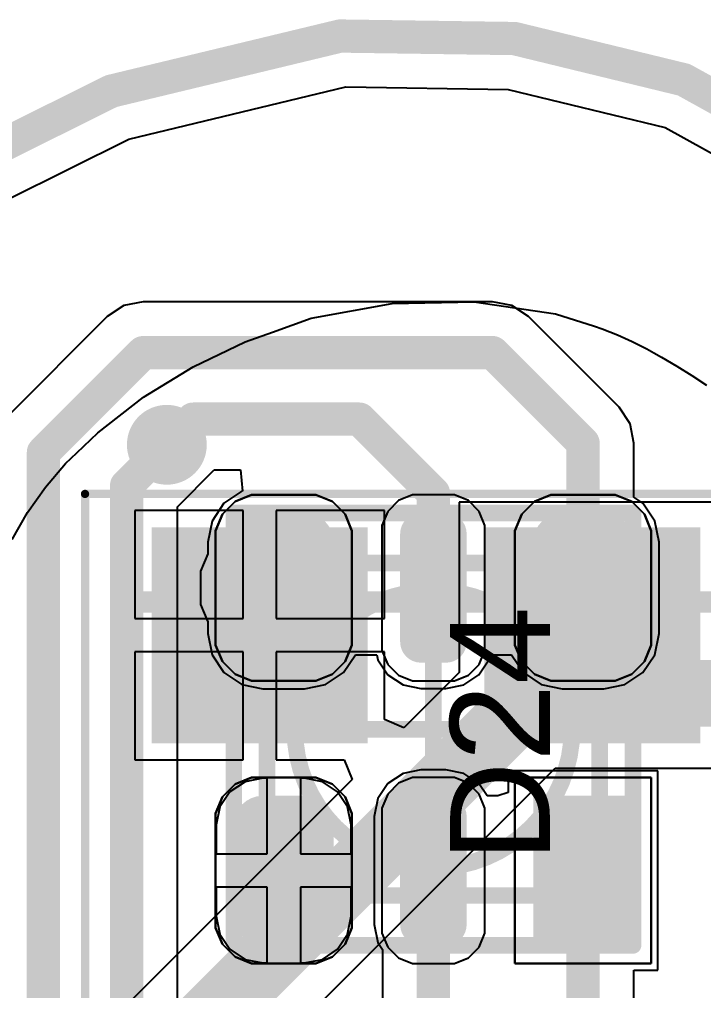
# Model space of a CAD drawing. Header units: inches. Extents: x -30 to 118, y 20 to 51.
# Drawn here: x 71.36 to 75.47, y 45.16 to 51 of the extents above; entities that cross this region are included whole.
import ezdxf

# ---------------------------------------------------------------- set-up
doc = ezdxf.new("R2010")
doc.units = ezdxf.units.IN
for name, color, linetype in [('Bottom 3D Body', 216, 'Continuous'), ('Bottom Courtyard', 56, 'Continuous'), ('Bottom Layer', 5, 'Continuous'), ('Bottom Overlay', 54, 'Continuous'), ('Bottom Paste', 16, 'Continuous'), ('Bottom Solder', 6, 'Continuous'), ('Keep-Out Layer', 6, 'Continuous'), ('Mechanical 1', 6, 'Continuous'), ('Top Component Outline', 56, 'Continuous'), ('Top Courtyard', 56, 'Continuous'), ('Top Layer', 1, 'Continuous'), ('Top Overlay', 2, 'Continuous'), ('Top Paste', 8, 'Continuous'), ('Top Solder', 216, 'Continuous'), ('Via Holes', 16, 'Continuous')]:
    doc.layers.add(name, color=color, linetype=linetype)
doc.styles.add('Arial', font='', dxfattribs={"height": 0.2})
doc.styles.get('Arial').set_extended_font_data('Arial')

# ---------------------------------------------------------------- blocks, each defined once
blk = doc.blocks.new('APA_RGB_LED_2020_548')
at = {"layer": 'Top Layer'}
h = blk.add_hatch(color=1, dxfattribs=at)
edge = h.paths.add_edge_path()
edge.add_arc((-1.125, 1.025), 0.125, 90, 180)
edge.add_line((-1.25, 1.025), (-1.25, 0.775))
edge.add_arc((-1.125, 0.775), 0.125, 180, 270)
edge.add_line((-1.125, 0.65), (-0.575, 0.65))
edge.add_arc((-0.575, 0.775), 0.125, 270, 360)
edge.add_line((-0.45, 0.775), (-0.45, 1.025))
edge.add_arc((-0.575, 1.025), 0.125, 0, 90)
edge.add_line((-0.575, 1.15), (-1.125, 1.15))
h = blk.add_hatch(color=1, dxfattribs=at)
edge = h.paths.add_edge_path()
edge.add_arc((0.575, 1.025), 0.125, 90, 180)
edge.add_line((0.45, 1.025), (0.45, 0.775))
edge.add_arc((0.575, 0.775), 0.125, 180, 270)
edge.add_line((0.575, 0.65), (1.125, 0.65))
edge.add_arc((1.125, 0.775), 0.125, 270, 360)
edge.add_line((1.25, 0.775), (1.25, 1.025))
edge.add_arc((1.125, 1.025), 0.125, 0, 90)
edge.add_line((1.125, 1.15), (0.575, 1.15))
h = blk.add_hatch(color=1, dxfattribs=at)
edge = h.paths.add_edge_path()
edge.add_arc((-1.175, 0.075), 0.075, 90, 180)
edge.add_line((-1.25, 0.075), (-1.25, -0.075))
edge.add_arc((-1.175, -0.075), 0.075, 180, 270)
edge.add_line((-1.175, -0.15), (-0.525, -0.15))
edge.add_arc((-0.525, -0.075), 0.075, 270, 360)
edge.add_line((-0.45, -0.075), (-0.45, 0.075))
edge.add_arc((-0.525, 0.075), 0.075, 0, 90)
edge.add_line((-0.525, 0.15), (-1.175, 0.15))
h = blk.add_hatch(color=1, dxfattribs=at)
edge = h.paths.add_edge_path()
edge.add_arc((0.525, 0.075), 0.075, 90, 180)
edge.add_line((0.45, 0.075), (0.45, -0.075))
edge.add_arc((0.525, -0.075), 0.075, 180, 270)
edge.add_line((0.525, -0.15), (1.175, -0.15))
edge.add_arc((1.175, -0.075), 0.075, 270, 360)
edge.add_line((1.25, -0.075), (1.25, 0.075))
edge.add_arc((1.175, 0.075), 0.075, 0, 90)
edge.add_line((1.175, 0.15), (0.525, 0.15))
blk.add_hatch(color=1, dxfattribs=at).paths.add_polyline_path([(-1.25, -0.65), (-0.45, -0.65), (-0.45, -1.15), (-1.25, -1.15)])
h = blk.add_hatch(color=1, dxfattribs=at)
edge = h.paths.add_edge_path()
edge.add_arc((0.575, -0.775), 0.125, 90, 180)
edge.add_line((0.45, -0.775), (0.45, -1.025))
edge.add_arc((0.575, -1.025), 0.125, 180, 270)
edge.add_line((0.575, -1.15), (1.125, -1.15))
edge.add_arc((1.125, -1.025), 0.125, 270, 360)
edge.add_line((1.25, -1.025), (1.25, -0.775))
edge.add_arc((1.125, -0.775), 0.125, 0, 90)
edge.add_line((1.125, -0.65), (0.575, -0.65))
at = {"layer": 'Top Paste'}
h = blk.add_hatch(color=8, dxfattribs=at)
edge = h.paths.add_edge_path()
edge.add_arc((-1.125, 1.025), 0.125, 90, 180)
edge.add_line((-1.25, 1.025), (-1.25, 0.775))
edge.add_arc((-1.125, 0.775), 0.125, 180, 270)
edge.add_line((-1.125, 0.65), (-0.575, 0.65))
edge.add_arc((-0.575, 0.775), 0.125, 270, 360)
edge.add_line((-0.45, 0.775), (-0.45, 1.025))
edge.add_arc((-0.575, 1.025), 0.125, 0, 90)
edge.add_line((-0.575, 1.15), (-1.125, 1.15))
h = blk.add_hatch(color=8, dxfattribs=at)
edge = h.paths.add_edge_path()
edge.add_arc((0.575, 1.025), 0.125, 90, 180)
edge.add_line((0.45, 1.025), (0.45, 0.775))
edge.add_arc((0.575, 0.775), 0.125, 180, 270)
edge.add_line((0.575, 0.65), (1.125, 0.65))
edge.add_arc((1.125, 0.775), 0.125, 270, 360)
edge.add_line((1.25, 0.775), (1.25, 1.025))
edge.add_arc((1.125, 1.025), 0.125, 0, 90)
edge.add_line((1.125, 1.15), (0.575, 1.15))
h = blk.add_hatch(color=8, dxfattribs=at)
edge = h.paths.add_edge_path()
edge.add_arc((-1.175, 0.075), 0.075, 90, 180)
edge.add_line((-1.25, 0.075), (-1.25, -0.075))
edge.add_arc((-1.175, -0.075), 0.075, 180, 270)
edge.add_line((-1.175, -0.15), (-0.525, -0.15))
edge.add_arc((-0.525, -0.075), 0.075, 270, 360)
edge.add_line((-0.45, -0.075), (-0.45, 0.075))
edge.add_arc((-0.525, 0.075), 0.075, 0, 90)
edge.add_line((-0.525, 0.15), (-1.175, 0.15))
h = blk.add_hatch(color=8, dxfattribs=at)
edge = h.paths.add_edge_path()
edge.add_arc((0.525, 0.075), 0.075, 90, 180)
edge.add_line((0.45, 0.075), (0.45, -0.075))
edge.add_arc((0.525, -0.075), 0.075, 180, 270)
edge.add_line((0.525, -0.15), (1.175, -0.15))
edge.add_arc((1.175, -0.075), 0.075, 270, 360)
edge.add_line((1.25, -0.075), (1.25, 0.075))
edge.add_arc((1.175, 0.075), 0.075, 0, 90)
edge.add_line((1.175, 0.15), (0.525, 0.15))
blk.add_hatch(color=8, dxfattribs=at).paths.add_polyline_path([(-1.25, -0.65), (-0.45, -0.65), (-0.45, -1.15), (-1.25, -1.15)])
h = blk.add_hatch(color=8, dxfattribs=at)
edge = h.paths.add_edge_path()
edge.add_arc((0.575, -0.775), 0.125, 90, 180)
edge.add_line((0.45, -0.775), (0.45, -1.025))
edge.add_arc((0.575, -1.025), 0.125, 180, 270)
edge.add_line((0.575, -1.15), (1.125, -1.15))
edge.add_arc((1.125, -1.025), 0.125, 270, 360)
edge.add_line((1.25, -1.025), (1.25, -0.775))
edge.add_arc((1.125, -0.775), 0.125, 0, 90)
edge.add_line((1.125, -0.65), (0.575, -0.65))
at = {"layer": 'Top Solder'}
h = blk.add_hatch(color=216, dxfattribs=at)
edge = h.paths.add_edge_path()
edge.add_arc((-1.125, 1.025), 0.175, 90, 180)
edge.add_line((-1.3, 1.025), (-1.3, 0.775))
edge.add_arc((-1.125, 0.775), 0.175, 180, 270)
edge.add_line((-1.125, 0.6), (-0.575, 0.6))
edge.add_arc((-0.575, 0.775), 0.175, 270, 360)
edge.add_line((-0.4, 0.775), (-0.4, 1.025))
edge.add_arc((-0.575, 1.025), 0.175, 0, 90)
edge.add_line((-0.575, 1.2), (-1.125, 1.2))
h = blk.add_hatch(color=216, dxfattribs=at)
edge = h.paths.add_edge_path()
edge.add_arc((0.575, 1.025), 0.175, 90, 180)
edge.add_line((0.4, 1.025), (0.4, 0.775))
edge.add_arc((0.575, 0.775), 0.175, 180, 270)
edge.add_line((0.575, 0.6), (1.125, 0.6))
edge.add_arc((1.125, 0.775), 0.175, 270, 360)
edge.add_line((1.3, 0.775), (1.3, 1.025))
edge.add_arc((1.125, 1.025), 0.175, 0, 90)
edge.add_line((1.125, 1.2), (0.575, 1.2))
h = blk.add_hatch(color=216, dxfattribs=at)
edge = h.paths.add_edge_path()
edge.add_arc((-1.175, 0.075), 0.125, 90, 180)
edge.add_line((-1.3, 0.075), (-1.3, -0.075))
edge.add_arc((-1.175, -0.075), 0.125, 180, 270)
edge.add_line((-1.175, -0.2), (-0.525, -0.2))
edge.add_arc((-0.525, -0.075), 0.125, 270, 360)
edge.add_line((-0.4, -0.075), (-0.4, 0.075))
edge.add_arc((-0.525, 0.075), 0.125, 0, 90)
edge.add_line((-0.525, 0.2), (-1.175, 0.2))
h = blk.add_hatch(color=216, dxfattribs=at)
edge = h.paths.add_edge_path()
edge.add_arc((0.525, 0.075), 0.125, 90, 180)
edge.add_line((0.4, 0.075), (0.4, -0.075))
edge.add_arc((0.525, -0.075), 0.125, 180, 270)
edge.add_line((0.525, -0.2), (1.175, -0.2))
edge.add_arc((1.175, -0.075), 0.125, 270, 360)
edge.add_line((1.3, -0.075), (1.3, 0.075))
edge.add_arc((1.175, 0.075), 0.125, 0, 90)
edge.add_line((1.175, 0.2), (0.525, 0.2))
blk.add_hatch(color=216, dxfattribs=at).paths.add_polyline_path([(-1.3, -0.6), (-0.4, -0.6), (-0.4, -1.2), (-1.3, -1.2)])
h = blk.add_hatch(color=216, dxfattribs=at)
edge = h.paths.add_edge_path()
edge.add_arc((0.575, -0.775), 0.175, 90, 180)
edge.add_line((0.4, -0.775), (0.4, -1.025))
edge.add_arc((0.575, -1.025), 0.175, 180, 270)
edge.add_line((0.575, -1.2), (1.125, -1.2))
edge.add_arc((1.125, -1.025), 0.175, 270, 360)
edge.add_line((1.3, -1.025), (1.3, -0.775))
edge.add_arc((1.125, -0.775), 0.175, 0, 90)
edge.add_line((1.125, -0.6), (0.575, -0.6))
at = {"layer": 'Top Component Outline'}
for points in [[(-1, 1, 0.1, 0.1, 0), (-1, -1, 0.1, 0.1, 0)], [(-1, 1, 0.1, 0.1, 0), (1, 1, 0.1, 0.1, 0)], [(1, 1, 0.1, 0.1, 0), (1, -1, 0.1, 0.1, 0)], [(-1, -1, 0.1, 0.1, 0), (1, -1, 0.1, 0.1, 0)]]:
    blk.add_lwpolyline(points, format="xyseb", dxfattribs=at)
for points in [[(-1.025, 1, 0.05, 0.05, 1), (-0.975, 1, 0.05, 0.05, 1)], [(-1.025, 1, 0.05, 0.05, 1), (-0.975, 1, 0.05, 0.05, 1)], [(0.975, 1, 0.05, 0.05, 1), (1.025, 1, 0.05, 0.05, 1)], [(0.975, 1, 0.05, 0.05, 1), (1.025, 1, 0.05, 0.05, 1)], [(-1.025, -1, 0.05, 0.05, 1), (-0.975, -1, 0.05, 0.05, 1)], [(-1.025, -1, 0.05, 0.05, 1), (-0.975, -1, 0.05, 0.05, 1)], [(0.975, -1, 0.05, 0.05, 1), (1.025, -1, 0.05, 0.05, 1)], [(0.975, -1, 0.05, 0.05, 1), (1.025, -1, 0.05, 0.05, 1)]]:
    blk.add_lwpolyline(points, format="xyseb", close=True, dxfattribs=at)
at = {"layer": 'Top Courtyard'}
for points in [[(-1.3, 1.2, 0.1, 0.1, 0), (1.3, 1.2, 0.1, 0.1, 0)], [(-1.3, 1.2, 0.1, 0.1, 0), (-1.3, -1.2, 0.1, 0.1, 0)], [(1.3, 1.2, 0.1, 0.1, 0), (1.3, -1.2, 0.1, 0.1, 0)], [(0, 0.5, 0.1, 0.1, 0), (0, -0.5, 0.1, 0.1, 0)], [(-0.5, 0, 0.1, 0.1, 0), (0.5, 0, 0.1, 0.1, 0)], [(-1.3, -1.2, 0.1, 0.1, 0), (1.3, -1.2, 0.1, 0.1, 0)]]:
    blk.add_lwpolyline(points, format="xyseb", dxfattribs=at)
for points in [[(-1.325, 1.2, 0.05, 0.05, 1), (-1.275, 1.2, 0.05, 0.05, 1)], [(-1.325, 1.2, 0.05, 0.05, 1), (-1.275, 1.2, 0.05, 0.05, 1)], [(1.275, 1.2, 0.05, 0.05, 1), (1.325, 1.2, 0.05, 0.05, 1)], [(1.275, 1.2, 0.05, 0.05, 1), (1.325, 1.2, 0.05, 0.05, 1)], [(-0.025, 0.5, 0.05, 0.05, 1), (0.025, 0.5, 0.05, 0.05, 1)], [(-0.525, 0, 0.05, 0.05, 1), (-0.475, 0, 0.05, 0.05, 1)], [(0.475, 0, 0.05, 0.05, 1), (0.525, 0, 0.05, 0.05, 1)], [(-0.025, -0.5, 0.05, 0.05, 1), (0.025, -0.5, 0.05, 0.05, 1)], [(-1.325, -1.2, 0.05, 0.05, 1), (-1.275, -1.2, 0.05, 0.05, 1)], [(-1.325, -1.2, 0.05, 0.05, 1), (-1.275, -1.2, 0.05, 0.05, 1)], [(1.275, -1.2, 0.05, 0.05, 1), (1.325, -1.2, 0.05, 0.05, 1)], [(1.275, -1.2, 0.05, 0.05, 1), (1.325, -1.2, 0.05, 0.05, 1)]]:
    blk.add_lwpolyline(points, format="xyseb", close=True, dxfattribs=at)
at = {"layer": 'Top Overlay'}
for p, q in [((-1.2929, 1.2689), (-1.1937, 1.31)), ((-1.1937, 1.31), (-1.14, 1.31)), ((-1.14, 1.31), (-1.14, 1.31)), ((-1.14, 1.31), (-0.56, 1.31)), ((-0.56, 1.31), (-0.5063, 1.31)), ((-0.5063, 1.31), (-0.4071, 1.2689)), ((0.4071, 1.2689), (0.5063, 1.31)), ((0.5063, 1.31), (0.56, 1.31)), ((0.56, 1.31), (0.56, 1.31)), ((0.56, 1.31), (1.14, 1.31)), ((1.14, 1.31), (1.1937, 1.31)), ((1.1937, 1.31), (1.2929, 1.2689)), ((-1.3689, 1.1929), (-1.2929, 1.2689)), ((-0.4071, 1.2689), (-0.3311, 1.1929)), ((0.3311, 1.1929), (0.4071, 1.2689)), ((1.2929, 1.2689), (1.3689, 1.1929)), ((-1.41, 1.0937), (-1.3689, 1.1929)), ((-0.3311, 1.1929), (-0.29, 1.0937)), ((0.29, 1.0937), (0.3311, 1.1929)), ((1.3689, 1.1929), (1.41, 1.0937)), ((-1.41, 1.04), (-1.41, 1.0937)), ((-0.29, 1.0937), (-0.29, 1.04)), ((0.29, 1.04), (0.29, 1.0937)), ((1.41, 1.0937), (1.41, 1.04)), ((-1.41, 0.76), (-1.41, 1.04)), ((-0.29, 1.04), (-0.29, 1.04)), ((-0.29, 1.04), (-0.29, 0.76)), ((0.29, 0.76), (0.29, 1.04)), ((1.41, 1.04), (1.41, 1.04)), ((1.41, 1.04), (1.41, 0.76)), ((-1.41, 0.76), (-1.41, 0.76)), ((-1.41, 0.7063), (-1.41, 0.76)), ((-0.29, 0.76), (-0.29, 0.7063)), ((0.29, 0.76), (0.29, 0.76)), ((0.29, 0.7063), (0.29, 0.76)), ((1.41, 0.76), (1.41, 0.7063)), ((-1.3689, 0.6071), (-1.41, 0.7063)), ((-0.29, 0.7063), (-0.3311, 0.6071)), ((0.3311, 0.6071), (0.29, 0.7063)), ((1.41, 0.7063), (1.3689, 0.6071)), ((-1.2929, 0.5311), (-1.3689, 0.6071)), ((-0.3311, 0.6071), (-0.4071, 0.5311)), ((0.4071, 0.5311), (0.3311, 0.6071)), ((1.3689, 0.6071), (1.2929, 0.5311)), ((-1.1937, 0.49), (-1.2929, 0.5311)), ((-0.4071, 0.5311), (-0.5063, 0.49)), ((0.5063, 0.49), (0.4071, 0.5311)), ((1.2929, 0.5311), (1.1937, 0.49)), ((-1.14, 0.49), (-1.1937, 0.49)), ((-0.56, 0.49), (-1.14, 0.49)), ((-0.5063, 0.49), (-0.56, 0.49)), ((-0.56, 0.49), (-0.56, 0.49)), ((0.56, 0.49), (0.5063, 0.49)), ((1.14, 0.49), (0.56, 0.49)), ((1.1937, 0.49), (1.14, 0.49)), ((1.14, 0.49), (1.14, 0.49)), ((-1.2258, 0.31), (-1.3103, 0.275)), ((-1.18, 0.31), (-1.2258, 0.31)), ((-0.52, 0.31), (-1.18, 0.31)), ((-0.4743, 0.31), (-0.52, 0.31)), ((-0.52, 0.31), (-0.52, 0.31)), ((-0.3897, 0.275), (-0.4743, 0.31)), ((0.4742, 0.31), (0.3897, 0.275)), ((0.52, 0.31), (0.4742, 0.31)), ((1.18, 0.31), (0.52, 0.31)), ((1.2258, 0.31), (1.18, 0.31)), ((1.18, 0.31), (1.18, 0.31)), ((1.3103, 0.275), (1.2258, 0.31)), ((-1.3103, 0.275), (-1.375, 0.2103)), ((-0.325, 0.2103), (-0.3897, 0.275)), ((0.3897, 0.275), (0.325, 0.2103)), ((1.375, 0.2103), (1.3103, 0.275)), ((-1.375, 0.2103), (-1.41, 0.1258)), ((-0.29, 0.1258), (-0.325, 0.2103)), ((0.325, 0.2103), (0.29, 0.1258)), ((1.41, 0.1258), (1.375, 0.2103)), ((-1.41, 0.1258), (-1.41, 0.08)), ((-0.29, 0.08), (-0.29, 0.1258)), ((0.29, 0.1258), (0.29, 0.08)), ((1.41, 0.08), (1.41, 0.1258)), ((-1.41, 0.08), (-1.41, -0.08)), ((-1.41, 0.08), (-1.41, 0.08)), ((-0.29, -0.08), (-0.29, 0.08)), ((0.29, 0.08), (0.29, -0.08)), ((0.29, 0.08), (0.29, 0.08)), ((1.41, -0.08), (1.41, 0.08)), ((-1.41, -0.08), (-1.41, -0.1257)), ((-0.29, -0.1257), (-0.29, -0.08)), ((-0.29, -0.08), (-0.29, -0.08)), ((0.29, -0.08), (0.29, -0.1257)), ((1.41, -0.1257), (1.41, -0.08)), ((1.41, -0.08), (1.41, -0.08)), ((-1.41, -0.1257), (-1.375, -0.2103)), ((-0.325, -0.2103), (-0.29, -0.1257)), ((0.29, -0.1257), (0.325, -0.2103)), ((1.375, -0.2103), (1.41, -0.1257)), ((-1.375, -0.2103), (-1.3103, -0.275)), ((-0.3897, -0.275), (-0.325, -0.2103)), ((0.325, -0.2103), (0.3897, -0.275)), ((1.3103, -0.275), (1.375, -0.2103)), ((-1.3103, -0.275), (-1.2258, -0.31)), ((-0.4743, -0.31), (-0.3897, -0.275)), ((0.3897, -0.275), (0.4742, -0.31)), ((1.2258, -0.31), (1.3103, -0.275)), ((-1.2258, -0.31), (-1.18, -0.31)), ((-1.18, -0.31), (-1.18, -0.31)), ((-1.18, -0.31), (-0.52, -0.31)), ((-0.52, -0.31), (-0.4743, -0.31)), ((0.4742, -0.31), (0.52, -0.31)), ((0.52, -0.31), (0.52, -0.31)), ((0.52, -0.31), (1.18, -0.31)), ((1.18, -0.31), (1.2258, -0.31)), ((-1.41, -1.31), (-1.41, -0.49)), ((-1.41, -0.49), (-0.29, -0.49)), ((-0.29, -0.49), (-0.29, -1.31)), ((0.4071, -0.5311), (0.5063, -0.49)), ((0.5063, -0.49), (0.56, -0.49)), ((0.56, -0.49), (0.56, -0.49)), ((0.56, -0.49), (1.14, -0.49)), ((1.14, -0.49), (1.1937, -0.49)), ((1.1937, -0.49), (1.2929, -0.5311)), ((0.3311, -0.6071), (0.4071, -0.5311)), ((1.2929, -0.5311), (1.3689, -0.6071)), ((0.29, -0.7063), (0.3311, -0.6071)), ((1.3689, -0.6071), (1.41, -0.7063)), ((0.29, -0.76), (0.29, -0.7063)), ((1.41, -0.7063), (1.41, -0.76)), ((0.29, -1.04), (0.29, -0.76)), ((1.41, -0.76), (1.41, -0.76)), ((1.41, -0.76), (1.41, -1.04)), ((0.29, -1.04), (0.29, -1.04)), ((0.29, -1.0937), (0.29, -1.04)), ((1.41, -1.04), (1.41, -1.0937)), ((0.3311, -1.1929), (0.29, -1.0937)), ((1.41, -1.0937), (1.3689, -1.1929)), ((0.4071, -1.2689), (0.3311, -1.1929)), ((1.3689, -1.1929), (1.2929, -1.2689)), ((0.5063, -1.31), (0.4071, -1.2689)), ((1.2929, -1.2689), (1.1937, -1.31)), ((-0.29, -1.31), (-1.41, -1.31)), ((0.56, -1.31), (0.5063, -1.31)), ((1.14, -1.31), (0.56, -1.31)), ((1.1937, -1.31), (1.14, -1.31)), ((1.14, -1.31), (1.14, -1.31))]:
    blk.add_line(p, q, dxfattribs=at)
at = {"layer": 'Top Courtyard', "style": 'Arial'}
blk.add_text('D24', height=0.6, dxfattribs=at).set_placement((-0.8, -0.7))
blk = doc.blocks.new('TRIM_TC33X_2_103E_B_601')
at = {"layer": 'Bottom Layer'}
for points in [[(-2.4, 1.6), (-1.2, 1.6), (-1.2, 0.4), (-2.4, 0.4)], [(0.7, -0.8), (0.7, 0.8), (2.2, 0.8), (2.2, -0.8)], [(-2.4, -0.4), (-1.2, -0.4), (-1.2, -1.6), (-2.4, -1.6)]]:
    blk.add_hatch(color=5, dxfattribs=at).paths.add_polyline_path(points)
at = {"layer": 'Bottom Paste'}
for points in [[(-2.4, 1.6), (-1.2, 1.6), (-1.2, 0.4), (-2.4, 0.4)], [(0.7, -0.8), (0.7, 0.8), (2.2, 0.8), (2.2, -0.8)], [(-2.4, -0.4), (-1.2, -0.4), (-1.2, -1.6), (-2.4, -1.6)]]:
    blk.add_hatch(color=16, dxfattribs=at).paths.add_polyline_path(points)
at = {"layer": 'Bottom Solder'}
for points in [[(-2.45, 1.65), (-1.15, 1.65), (-1.15, 0.35), (-2.45, 0.35)], [(0.65, -0.85), (0.65, 0.85), (2.25, 0.85), (2.25, -0.85)], [(-2.45, -0.35), (-1.15, -0.35), (-1.15, -1.65), (-2.45, -1.65)]]:
    blk.add_hatch(color=6, dxfattribs=at).paths.add_polyline_path(points)
at = {"layer": 'Bottom 3D Body'}
for points in [[(-2, -1.8, 0.127, 0.127, 0), (-2, 1.8, 0.127, 0.127, 0)], [(1.8, 1.8, 0.127, 0.127, 0), (-2, 1.8, 0.127, 0.127, 0)], [(1.8, -1.8, 0.127, 0.127, 0), (1.8, 1.8, 0.127, 0.127, 0)], [(1.8, -1.8, 0.127, 0.127, 0), (-2, -1.8, 0.127, 0.127, 0)]]:
    blk.add_lwpolyline(points, format="xyseb", dxfattribs=at)
for points in [[(-2.0318, 1.8, 0.0635, 0.0635, 1), (-1.9683, 1.8, 0.0635, 0.0635, 1)], [(-2.0318, 1.8, 0.0635, 0.0635, 1), (-1.9683, 1.8, 0.0635, 0.0635, 1)], [(1.7682, 1.8, 0.0635, 0.0635, 1), (1.8317, 1.8, 0.0635, 0.0635, 1)], [(1.7682, 1.8, 0.0635, 0.0635, 1), (1.8317, 1.8, 0.0635, 0.0635, 1)], [(-2.8257, -1.558, 0.24, 0.24, 1), (-3.0657, -1.558, 0.24, 0.24, 1)], [(-3.1257, -1.558, 0.12, 0.12, 1), (-3.0057, -1.558, 0.12, 0.12, 1)], [(-2.8857, -1.558, 0.12, 0.12, 1), (-2.7657, -1.558, 0.12, 0.12, 1)], [(-2.0318, -1.8, 0.0635, 0.0635, 1), (-1.9683, -1.8, 0.0635, 0.0635, 1)], [(-2.0318, -1.8, 0.0635, 0.0635, 1), (-1.9683, -1.8, 0.0635, 0.0635, 1)], [(1.7682, -1.8, 0.0635, 0.0635, 1), (1.8317, -1.8, 0.0635, 0.0635, 1)], [(1.7682, -1.8, 0.0635, 0.0635, 1), (1.8317, -1.8, 0.0635, 0.0635, 1)]]:
    blk.add_lwpolyline(points, format="xyseb", close=True, dxfattribs=at)
at = {"layer": 'Bottom Courtyard'}
for points in [[(-2.65, -2.05, 0.05, 0.05, 0), (-2.65, 2.05, 0.05, 0.05, 0)], [(2.45, 2.05, 0.05, 0.05, 0), (-2.65, 2.05, 0.05, 0.05, 0)], [(2.45, -2.05, 0.05, 0.05, 0), (2.45, 2.05, 0.05, 0.05, 0)], [(2.45, -2.05, 0.05, 0.05, 0), (-2.65, -2.05, 0.05, 0.05, 0)]]:
    blk.add_lwpolyline(points, format="xyseb", dxfattribs=at)
for points in [[(-2.6625, 2.05, 0.025, 0.025, 1), (-2.6375, 2.05, 0.025, 0.025, 1)], [(-2.6625, 2.05, 0.025, 0.025, 1), (-2.6375, 2.05, 0.025, 0.025, 1)], [(2.4375, 2.05, 0.025, 0.025, 1), (2.4625, 2.05, 0.025, 0.025, 1)], [(2.4375, 2.05, 0.025, 0.025, 1), (2.4625, 2.05, 0.025, 0.025, 1)], [(-2.6625, -2.05, 0.025, 0.025, 1), (-2.6375, -2.05, 0.025, 0.025, 1)], [(-2.6625, -2.05, 0.025, 0.025, 1), (-2.6375, -2.05, 0.025, 0.025, 1)], [(2.4375, -2.05, 0.025, 0.025, 1), (2.4625, -2.05, 0.025, 0.025, 1)], [(2.4375, -2.05, 0.025, 0.025, 1), (2.4625, -2.05, 0.025, 0.025, 1)]]:
    blk.add_lwpolyline(points, format="xyseb", close=True, dxfattribs=at)
at = {"layer": 'Bottom Overlay'}
for points in [[(1.8, 1.8, 0.127, 0.127, 0), (-0.85, 1.8, 0.127, 0.127, 0)], [(1.8, 1.2, 0.127, 0.127, 0), (1.8, 1.8, 0.127, 0.127, 0)], [(1.8, -1.8, 0.127, 0.127, 0), (1.8, -1.2, 0.127, 0.127, 0)], [(1.8, -1.8, 0.127, 0.127, 0), (-0.85, -1.8, 0.127, 0.127, 0)]]:
    blk.add_lwpolyline(points, format="xyseb", dxfattribs=at)
for points in [[(-0.8818, 1.8, 0.0635, 0.0635, 1), (-0.8183, 1.8, 0.0635, 0.0635, 1)], [(1.7682, 1.8, 0.0635, 0.0635, 1), (1.8317, 1.8, 0.0635, 0.0635, 1)], [(1.7682, 1.8, 0.0635, 0.0635, 1), (1.8317, 1.8, 0.0635, 0.0635, 1)], [(1.7682, 1.2, 0.0635, 0.0635, 1), (1.8317, 1.2, 0.0635, 0.0635, 1)], [(1.7682, -1.2, 0.0635, 0.0635, 1), (1.8317, -1.2, 0.0635, 0.0635, 1)], [(-2.8257, -1.558, 0.24, 0.24, 1), (-3.0657, -1.558, 0.24, 0.24, 1)], [(-3.1257, -1.558, 0.12, 0.12, 1), (-3.0057, -1.558, 0.12, 0.12, 1)], [(-2.8857, -1.558, 0.12, 0.12, 1), (-2.7657, -1.558, 0.12, 0.12, 1)], [(-0.8818, -1.8, 0.0635, 0.0635, 1), (-0.8183, -1.8, 0.0635, 0.0635, 1)], [(1.7682, -1.8, 0.0635, 0.0635, 1), (1.8317, -1.8, 0.0635, 0.0635, 1)], [(1.7682, -1.8, 0.0635, 0.0635, 1), (1.8317, -1.8, 0.0635, 0.0635, 1)]]:
    blk.add_lwpolyline(points, format="xyseb", close=True, dxfattribs=at)

msp = doc.modelspace()

# ---------------------------------------------------------------- hatches: boundary and pattern name
at = {"layer": 'Bottom Layer'}
h = msp.add_hatch(color=5, dxfattribs=at)
edge = h.paths.add_edge_path()
edge.add_arc((72.9448, 47.5851), 0.3, 0, 360)
at = {"layer": 'Top Layer'}
h = msp.add_hatch(color=1, dxfattribs=at)
edge = h.paths.add_edge_path()
edge.add_arc((72.9448, 47.5851), 0.3, 0, 360)
at = {"layer": 'Via Holes'}
h = msp.add_hatch(color=7, dxfattribs=at)
edge = h.paths.add_edge_path()
edge.add_arc((72.9448, 47.5851), 0.15, 0, 360)

# ---------------------------------------------------------------- linework, layer by layer
at = {"layer": 'Bottom Layer'}
for p, q in [((72.0138, 50.2833), (73.3177, 50.5974)), ((73.3177, 50.5974), (74.2934, 50.5833)), ((74.2934, 50.5833), (75.2384, 50.3533)), ((75.2384, 50.3533), (76.2712, 49.7806)), ((71.2882, 49.9224), (72.0138, 50.2833)), ((75.6, 48.1), (74, 48.1)), ((74, 48.1), (74, 47.0768)), ((72.7, 48.05), (72.05, 48.05)), ((72.05, 48.05), (72.05, 47.4)), ((72.7, 47.4), (72.7, 48.05)), ((73.55, 48.05), (72.9, 48.05)), ((72.9, 48.05), (72.9, 47.4)), ((73.55, 47.4), (73.55, 48.05)), ((72.05, 47.4), (72.7, 47.4)), ((72.9, 47.4), (73.55, 47.4)), ((72.7, 47.2), (72.05, 47.2)), ((72.05, 47.2), (72.05, 46.55)), ((72.7, 46.55), (72.7, 47.2)), ((73.55, 47.2), (72.9, 47.2)), ((72.9, 47.2), (72.9, 46.55)), ((73.55, 46.7927), (73.55, 47.2)), ((74, 47.0768), (73.6673, 46.7441)), ((73.6673, 46.7441), (73.55, 46.7927)), ((72.05, 46.55), (72.7, 46.55)), ((72.9, 46.55), (73.3073, 46.55)), ((73.3073, 46.55), (73.3559, 46.4327)), ((73.1941, 45.1173), (74.5768, 46.5)), ((74.5768, 46.5), (75.5732, 46.5)), ((73.3559, 46.4327), (71.5116, 44.5884))]:
    msp.add_line(p, q, dxfattribs=at)
for points in [[(71.8, 44.3, 0.4, 0.4, 0), (74.8, 47.3, 0.4, 0.4, 0)], [(74.8, 47.3, 0.4, 0.4, 0), (75.1493, 46.9507, 0.4, 0.4, 0)], [(75.1493, 46.9507, 0.4, 0.4, 0), (75.6993, 46.9507, 0.4, 0.4, 0)]]:
    msp.add_lwpolyline(points, format="xyseb", dxfattribs=at)
for points in [[(74.7, 47.3, 0.2, 0.2, 1), (74.9, 47.3, 0.2, 0.2, 1)], [(74.7, 47.3, 0.2, 0.2, 1), (74.9, 47.3, 0.2, 0.2, 1)], [(75.0493, 46.9507, 0.2, 0.2, 1), (75.2493, 46.9507, 0.2, 0.2, 1)], [(75.0493, 46.9507, 0.2, 0.2, 1), (75.2493, 46.9507, 0.2, 0.2, 1)]]:
    msp.add_lwpolyline(points, format="xyseb", close=True, dxfattribs=at)
at = {"layer": 'Keep-Out Layer'}
for points in [[(71.9086, 50.5725, 0.2, 0.2, 0), (73.2836, 50.9038, 0.2, 0.2, 0)], [(73.2836, 50.9038, 0.2, 0.2, 0), (74.3322, 50.8887, 0.2, 0.2, 0)], [(74.3322, 50.8887, 0.2, 0.2, 0), (75.3507, 50.6408, 0.2, 0.2, 0)], [(75.3507, 50.6408, 0.2, 0.2, 0), (76.4601, 50.0256, 0.2, 0.2, 0)], [(71.128, 50.1844, 0.2, 0.2, 0), (71.9086, 50.5725, 0.2, 0.2, 0)]]:
    msp.add_lwpolyline(points, format="xyseb", dxfattribs=at)
for points in [[(73.2336, 50.9038, 0.1, 0.1, 1), (73.3336, 50.9038, 0.1, 0.1, 1)], [(73.2336, 50.9038, 0.1, 0.1, 1), (73.3336, 50.9038, 0.1, 0.1, 1)], [(74.2822, 50.8887, 0.1, 0.1, 1), (74.3822, 50.8887, 0.1, 0.1, 1)], [(74.2822, 50.8887, 0.1, 0.1, 1), (74.3822, 50.8887, 0.1, 0.1, 1)], [(75.3007, 50.6408, 0.1, 0.1, 1), (75.4007, 50.6408, 0.1, 0.1, 1)], [(75.3007, 50.6408, 0.1, 0.1, 1), (75.4007, 50.6408, 0.1, 0.1, 1)], [(71.8586, 50.5725, 0.1, 0.1, 1), (71.9586, 50.5725, 0.1, 0.1, 1)], [(71.8586, 50.5725, 0.1, 0.1, 1), (71.9586, 50.5725, 0.1, 0.1, 1)]]:
    msp.add_lwpolyline(points, format="xyseb", close=True, dxfattribs=at)
at = {"layer": 'Mechanical 1'}
for points in [[(71.9086, 50.5725, 0.2, 0.2, 0), (73.2836, 50.9038, 0.2, 0.2, 0)], [(73.2836, 50.9038, 0.2, 0.2, 0), (74.3322, 50.8887, 0.2, 0.2, 0)], [(74.3322, 50.8887, 0.2, 0.2, 0), (75.3507, 50.6408, 0.2, 0.2, 0)], [(75.3507, 50.6408, 0.2, 0.2, 0), (76.4601, 50.0256, 0.2, 0.2, 0)], [(71.128, 50.1844, 0.2, 0.2, 0), (71.9086, 50.5725, 0.2, 0.2, 0)], [(73.2554, 47.3245, 0.1, 0.1, -0.198911), (73.8448, 47.5686, 0.1, 0.1, 0)], [(73.8448, 47.5686, 0.1, 0.1, -0.198911), (74.4342, 47.3245, 0.1, 0.1, 0)], [(73.0113, 46.7351, 0.1, 0.1, -0.198911), (73.2554, 47.3245, 0.1, 0.1, 0)], [(74.4342, 47.3245, 0.1, 0.1, -0.198911), (74.6783, 46.7351, 0.1, 0.1, 0)], [(73.2554, 46.1457, 0.1, 0.1, -0.198911), (73.0113, 46.7351, 0.1, 0.1, 0)], [(74.6783, 46.7351, 0.1, 0.1, -0.198911), (74.4342, 46.1457, 0.1, 0.1, 0)], [(73.8448, 45.9016, 0.1, 0.1, -0.198911), (73.2554, 46.1457, 0.1, 0.1, 0)], [(74.4342, 46.1457, 0.1, 0.1, -0.198911), (73.8448, 45.9016, 0.1, 0.1, 0)]]:
    msp.add_lwpolyline(points, format="xyseb", dxfattribs=at)
for points in [[(73.2336, 50.9038, 0.1, 0.1, 1), (73.3336, 50.9038, 0.1, 0.1, 1)], [(73.2336, 50.9038, 0.1, 0.1, 1), (73.3336, 50.9038, 0.1, 0.1, 1)], [(74.2822, 50.8887, 0.1, 0.1, 1), (74.3822, 50.8887, 0.1, 0.1, 1)], [(74.2822, 50.8887, 0.1, 0.1, 1), (74.3822, 50.8887, 0.1, 0.1, 1)], [(75.3007, 50.6408, 0.1, 0.1, 1), (75.4007, 50.6408, 0.1, 0.1, 1)], [(75.3007, 50.6408, 0.1, 0.1, 1), (75.4007, 50.6408, 0.1, 0.1, 1)], [(71.8586, 50.5725, 0.1, 0.1, 1), (71.9586, 50.5725, 0.1, 0.1, 1)], [(71.8586, 50.5725, 0.1, 0.1, 1), (71.9586, 50.5725, 0.1, 0.1, 1)], [(73.8198, 47.5686, 0.05, 0.05, 1), (73.8698, 47.5686, 0.05, 0.05, 1)], [(73.8198, 47.5686, 0.05, 0.05, 1), (73.8698, 47.5686, 0.05, 0.05, 1)], [(73.2304, 47.3245, 0.05, 0.05, 1), (73.2804, 47.3245, 0.05, 0.05, 1)], [(73.2304, 47.3245, 0.05, 0.05, 1), (73.2804, 47.3245, 0.05, 0.05, 1)], [(74.4092, 47.3245, 0.05, 0.05, 1), (74.4592, 47.3245, 0.05, 0.05, 1)], [(74.4092, 47.3245, 0.05, 0.05, 1), (74.4592, 47.3245, 0.05, 0.05, 1)], [(72.9863, 46.7351, 0.05, 0.05, 1), (73.0363, 46.7351, 0.05, 0.05, 1)], [(72.9863, 46.7351, 0.05, 0.05, 1), (73.0363, 46.7351, 0.05, 0.05, 1)], [(74.6533, 46.7351, 0.05, 0.05, 1), (74.7033, 46.7351, 0.05, 0.05, 1)], [(74.6533, 46.7351, 0.05, 0.05, 1), (74.7033, 46.7351, 0.05, 0.05, 1)], [(73.2304, 46.1457, 0.05, 0.05, 1), (73.2804, 46.1457, 0.05, 0.05, 1)], [(73.2304, 46.1457, 0.05, 0.05, 1), (73.2804, 46.1457, 0.05, 0.05, 1)], [(74.4092, 46.1457, 0.05, 0.05, 1), (74.4592, 46.1457, 0.05, 0.05, 1)], [(74.4092, 46.1457, 0.05, 0.05, 1), (74.4592, 46.1457, 0.05, 0.05, 1)], [(73.8198, 45.9016, 0.05, 0.05, 1), (73.8698, 45.9016, 0.05, 0.05, 1)], [(73.8198, 45.9016, 0.05, 0.05, 1), (73.8698, 45.9016, 0.05, 0.05, 1)]]:
    msp.add_lwpolyline(points, format="xyseb", close=True, dxfattribs=at)
at = {"layer": 'Top Layer'}
for p, q in [((72.0138, 50.2833), (73.3177, 50.5974)), ((73.3177, 50.5974), (74.2934, 50.5833)), ((74.2934, 50.5833), (75.2384, 50.3533)), ((75.2384, 50.3533), (76.2712, 49.7806)), ((71.2882, 49.9224), (72.0138, 50.2833)), ((72.1, 49.3059), (71.9829, 49.2826)), ((74.2, 49.3059), (72.1, 49.3059)), ((72.1, 49.3059), (72.1, 49.3059)), ((74.3171, 49.2826), (74.2, 49.3059)), ((74.2, 49.3059), (74.2, 49.3059)), ((71.9829, 49.2826), (71.8837, 49.2163)), ((74.4163, 49.2163), (74.3171, 49.2826)), ((71.8837, 49.2163), (71.2837, 48.6163)), ((74.9611, 48.6715), (74.4163, 49.2163)), ((75.0274, 48.5722), (74.9611, 48.6715)), ((75.0507, 48.4552), (75.0274, 48.5722)), ((75.0507, 48.1301), (75.0507, 48.4552)), ((72.3059, 48.0733), (72.5267, 48.2941)), ((72.5267, 48.2941), (72.6849, 48.2941)), ((72.6849, 48.2941), (72.6975, 48.1671)), ((72.693, 48.1662), (72.5855, 48.0944)), ((72.6975, 48.1671), (72.693, 48.1662)), ((75.1041, 48.0944), (75.0507, 48.1301)), ((72.3059, 41.7), (72.3059, 48.0733)), ((72.5855, 48.0944), (72.5137, 47.9869)), ((75.176, 47.9869), (75.1041, 48.0944)), ((72.5137, 47.9869), (72.4885, 47.8601)), ((75.2012, 47.8601), (75.176, 47.9869)), ((72.4885, 47.8601), (72.4885, 47.7899)), ((75.2012, 47.3101), (75.2012, 47.8601)), ((72.4885, 47.7899), (72.4448, 47.6846)), ((72.4448, 47.6846), (72.4448, 47.4856)), ((72.4448, 47.4856), (72.4885, 47.3803)), ((72.4885, 47.3803), (72.4885, 47.3101)), ((72.4885, 47.3101), (72.5137, 47.1833)), ((75.176, 47.1833), (75.2012, 47.3101)), ((72.5137, 47.1833), (72.5855, 47.0758)), ((73.3041, 47.0758), (73.3754, 47.1824)), ((73.3754, 47.1824), (73.3796, 47.1832)), ((73.3796, 47.1832), (73.5051, 47.1814)), ((73.5051, 47.1814), (73.5108, 47.1528)), ((73.5108, 47.1528), (73.5716, 47.0618)), ((74.1181, 47.0618), (74.1789, 47.1528)), ((74.1789, 47.1528), (74.1846, 47.1814)), ((74.1846, 47.1814), (74.3101, 47.1832)), ((74.3101, 47.1832), (74.3142, 47.1824)), ((74.3142, 47.1824), (74.3855, 47.0758)), ((75.1041, 47.0758), (75.176, 47.1833)), ((72.5855, 47.0758), (72.693, 47.004)), ((73.1966, 47.004), (73.3041, 47.0758)), ((74.3855, 47.0758), (74.493, 47.004)), ((74.9966, 47.004), (75.1041, 47.0758)), ((73.5716, 47.0618), (73.6625, 47.0011)), ((74.0271, 47.0011), (74.1181, 47.0618)), ((72.693, 47.004), (72.8198, 46.9787)), ((72.8198, 46.9787), (73.0698, 46.9787)), ((73.0698, 46.9787), (73.1966, 47.004)), ((73.6625, 47.0011), (73.7698, 46.9797)), ((73.7698, 46.9797), (73.9198, 46.9797)), ((73.9198, 46.9797), (74.0271, 47.0011)), ((74.493, 47.004), (74.6198, 46.9787)), ((74.6198, 46.9787), (74.8698, 46.9787)), ((74.8698, 46.9787), (74.9966, 47.004)), ((72.8198, 46.4405), (72.7125, 46.4191)), ((72.8448, 46.4405), (72.8198, 46.4405)), ((72.8448, 45.9851), (72.8448, 46.4405)), ((73.0698, 46.4405), (73.0448, 46.4405)), ((73.0448, 46.4405), (73.0448, 45.9851)), ((73.1771, 46.4191), (73.0698, 46.4405)), ((73.6625, 46.4691), (73.5716, 46.4084)), ((73.7698, 46.4905), (73.6625, 46.4691)), ((73.9198, 46.4905), (73.7698, 46.4905)), ((74.0271, 46.4691), (73.9198, 46.4905)), ((74.1181, 46.4084), (74.0271, 46.4691)), ((75.1948, 46.4851), (74.2948, 46.4851)), ((74.2948, 46.4851), (74.2948, 46.355)), ((75.1948, 45.2851), (75.1948, 46.4851)), ((72.7125, 46.4191), (72.6216, 46.3584)), ((73.2681, 46.3584), (73.1771, 46.4191)), ((73.5716, 46.4084), (73.5108, 46.3174)), ((74.1678, 46.3339), (74.1181, 46.4084)), ((72.6216, 46.3584), (72.5608, 46.2674)), ((73.3289, 46.2674), (73.2681, 46.3584)), ((73.5108, 46.3174), (73.4894, 46.2101)), ((74.2328, 46.3349), (74.1678, 46.3339)), ((74.2948, 46.355), (74.2328, 46.3349)), ((72.5608, 46.2674), (72.5394, 46.1601)), ((73.3502, 46.1601), (73.3289, 46.2674)), ((73.4894, 46.2101), (73.4894, 45.5601)), ((72.5394, 46.1601), (72.5394, 45.9851)), ((73.3502, 45.9851), (73.3502, 46.1601)), ((72.5394, 45.9851), (72.8448, 45.9851)), ((73.0448, 45.9851), (73.3502, 45.9851)), ((72.8448, 45.7851), (72.5394, 45.7851)), ((72.5394, 45.7851), (72.5394, 45.6101)), ((72.8448, 45.3297), (72.8448, 45.7851)), ((73.3502, 45.7851), (73.0448, 45.7851)), ((73.0448, 45.7851), (73.0448, 45.3297)), ((73.3502, 45.6101), (73.3502, 45.7851)), ((72.5394, 45.6101), (72.5608, 45.5028)), ((73.3289, 45.5028), (73.3502, 45.6101)), ((73.4894, 45.5601), (73.5108, 45.4528)), ((72.5608, 45.5028), (72.6216, 45.4118)), ((73.2681, 45.4118), (73.3289, 45.5028)), ((73.5108, 45.4528), (73.5389, 45.4106)), ((72.6216, 45.4118), (72.7125, 45.3511)), ((73.1771, 45.3511), (73.2681, 45.4118)), ((73.5389, 45.4106), (73.5389, 40.9081)), ((72.7125, 45.3511), (72.8198, 45.3297)), ((72.8198, 45.3297), (72.8448, 45.3297)), ((73.0448, 45.3297), (73.0698, 45.3297)), ((73.0698, 45.3297), (73.1771, 45.3511)), ((75.0507, 40.9787), (75.0507, 45.2851)), ((75.0507, 45.2851), (75.1948, 45.2851))]:
    msp.add_line(p, q, dxfattribs=at)
for points in [[(71.5, 48.4, 0.2, 0.2, 0), (72.1, 49, 0.2, 0.2, 0)], [(72.1, 49, 0.2, 0.2, 0), (74.2, 49, 0.2, 0.2, 0)], [(74.2, 49, 0.2, 0.2, 0), (74.7448, 48.4552, 0.2, 0.2, 0)], [(72, 48.2, 0.2, 0.2, 0), (72.4, 48.6, 0.2, 0.2, 0)], [(72.4, 48.6, 0.2, 0.2, 0), (73.4, 48.6, 0.2, 0.2, 0)], [(73.4, 48.6, 0.2, 0.2, 0), (73.8448, 48.1552, 0.2, 0.2, 0)], [(74.7448, 47.5851, 0.2, 0.2, 0), (74.7448, 48.4552, 0.2, 0.2, 0)], [(71.5, 41.8, 0.2, 0.2, 0), (71.5, 48.4, 0.2, 0.2, 0)], [(72, 41.7, 0.2, 0.2, 0), (72, 48.2, 0.2, 0.2, 0)], [(73.8448, 47.5851, 0.2, 0.2, 0), (73.8448, 48.1552, 0.2, 0.2, 0)], [(73.8448, 40.4337, 0.2, 0.2, 0), (73.8448, 45.8851, 0.2, 0.2, 0)], [(74.7448, 40.4337, 0.2, 0.2, 0), (74.7448, 45.8851, 0.2, 0.2, 0)]]:
    msp.add_lwpolyline(points, format="xyseb", dxfattribs=at)
for points in [[(72.05, 49, 0.1, 0.1, 1), (72.15, 49, 0.1, 0.1, 1)], [(72.05, 49, 0.1, 0.1, 1), (72.15, 49, 0.1, 0.1, 1)], [(74.15, 49, 0.1, 0.1, 1), (74.25, 49, 0.1, 0.1, 1)], [(74.15, 49, 0.1, 0.1, 1), (74.25, 49, 0.1, 0.1, 1)], [(72.35, 48.6, 0.1, 0.1, 1), (72.45, 48.6, 0.1, 0.1, 1)], [(72.35, 48.6, 0.1, 0.1, 1), (72.45, 48.6, 0.1, 0.1, 1)], [(73.35, 48.6, 0.1, 0.1, 1), (73.45, 48.6, 0.1, 0.1, 1)], [(73.35, 48.6, 0.1, 0.1, 1), (73.45, 48.6, 0.1, 0.1, 1)], [(74.6948, 48.4552, 0.1, 0.1, 1), (74.7948, 48.4552, 0.1, 0.1, 1)], [(74.6948, 48.4552, 0.1, 0.1, 1), (74.7948, 48.4552, 0.1, 0.1, 1)], [(71.45, 48.4, 0.1, 0.1, 1), (71.55, 48.4, 0.1, 0.1, 1)], [(71.45, 48.4, 0.1, 0.1, 1), (71.55, 48.4, 0.1, 0.1, 1)], [(71.95, 48.2, 0.1, 0.1, 1), (72.05, 48.2, 0.1, 0.1, 1)], [(71.95, 48.2, 0.1, 0.1, 1), (72.05, 48.2, 0.1, 0.1, 1)], [(73.7948, 48.1552, 0.1, 0.1, 1), (73.8948, 48.1552, 0.1, 0.1, 1)], [(73.7948, 48.1552, 0.1, 0.1, 1), (73.8948, 48.1552, 0.1, 0.1, 1)], [(73.7948, 47.5851, 0.1, 0.1, 1), (73.8948, 47.5851, 0.1, 0.1, 1)], [(74.6948, 47.5851, 0.1, 0.1, 1), (74.7948, 47.5851, 0.1, 0.1, 1)], [(73.7948, 45.8851, 0.1, 0.1, 1), (73.8948, 45.8851, 0.1, 0.1, 1)], [(74.6948, 45.8851, 0.1, 0.1, 1), (74.7948, 45.8851, 0.1, 0.1, 1)]]:
    msp.add_lwpolyline(points, format="xyseb", close=True, dxfattribs=at)
at = {"layer": 'Top Overlay'}
for p, q in [((73.1103, 49.2064), (73.5962, 49.2956)), ((73.5962, 49.2956), (74.09, 49.3047)), ((74.09, 49.3047), (74.5788, 49.2336)), ((72.8779, 49.1231), (73.1103, 49.2064)), ((74.5788, 49.2336), (74.8142, 49.1589)), ((72.7137, 49.0647), (72.8779, 49.1231)), ((74.8142, 49.1589), (74.8602, 49.1425)), ((74.8602, 49.1425), (74.9509, 49.106)), ((72.3993, 48.914), (72.7137, 49.0647)), ((74.9509, 49.106), (75.04, 49.0658)), ((75.04, 49.0658), (75.1274, 49.0219)), ((75.1274, 49.0219), (75.1701, 48.9982)), ((75.1701, 48.9982), (75.217, 48.9729)), ((75.217, 48.9729), (75.309, 48.9193)), ((72.1025, 48.7313), (72.3993, 48.914)), ((75.309, 48.9193), (75.3992, 48.8628)), ((75.3992, 48.8628), (75.4876, 48.8034)), ((71.8265, 48.5184), (72.1025, 48.7313)), ((71.7005, 48.398), (71.8265, 48.5184)), ((71.6334, 48.3331), (71.7005, 48.398)), ((71.512, 48.1913), (71.6334, 48.3331)), ((71.4043, 48.0388), (71.512, 48.1913)), ((72.7511, 48.1451), (72.6519, 48.104)), ((73.1385, 48.1451), (72.7511, 48.1451)), ((73.2378, 48.104), (73.1385, 48.1451)), ((73.7191, 48.1451), (73.6345, 48.1101)), ((73.9706, 48.1451), (73.7191, 48.1451)), ((74.0551, 48.1101), (73.9706, 48.1451)), ((74.5511, 48.1451), (74.4519, 48.104)), ((74.9385, 48.1451), (74.5511, 48.1451)), ((75.0378, 48.104), (74.9385, 48.1451)), ((72.6519, 48.104), (72.5759, 48.028)), ((73.3137, 48.028), (73.2378, 48.104)), ((73.6345, 48.1101), (73.5698, 48.0454)), ((74.1198, 48.0454), (74.0551, 48.1101)), ((74.4519, 48.104), (74.3759, 48.028)), ((75.1137, 48.028), (75.0378, 48.104)), ((71.3112, 47.877), (71.4043, 48.0388)), ((72.5759, 48.028), (72.5348, 47.9288)), ((73.3548, 47.9288), (73.3137, 48.028)), ((73.5698, 48.0454), (73.5348, 47.9608)), ((74.1548, 47.9608), (74.1198, 48.0454)), ((74.3759, 48.028), (74.3348, 47.9288)), ((75.1548, 47.9288), (75.1137, 48.028)), ((73.5348, 47.9608), (73.5348, 47.9151)), ((74.1548, 47.9151), (74.1548, 47.9608)), ((72.5348, 47.9288), (72.5348, 47.8751)), ((73.3548, 47.8751), (73.3548, 47.9288)), ((73.5348, 47.9151), (73.5348, 47.2551)), ((74.1548, 47.2551), (74.1548, 47.9151)), ((74.3348, 47.9288), (74.3348, 47.8751)), ((75.1548, 47.8751), (75.1548, 47.9288)), ((72.5348, 47.8751), (72.5348, 47.2951)), ((73.3548, 47.2951), (73.3548, 47.8751)), ((74.3348, 47.8751), (74.3348, 47.2951)), ((75.1548, 47.2951), (75.1548, 47.8751)), ((72.5348, 47.2951), (72.5348, 47.2414)), ((73.3548, 47.2414), (73.3548, 47.2951)), ((73.5348, 47.2551), (73.5348, 47.2093)), ((74.1548, 47.2093), (74.1548, 47.2551)), ((74.3348, 47.2951), (74.3348, 47.2414)), ((75.1548, 47.2414), (75.1548, 47.2951)), ((72.5348, 47.2414), (72.5759, 47.1422)), ((73.3137, 47.1422), (73.3548, 47.2414)), ((73.5348, 47.2093), (73.5698, 47.1248)), ((74.1198, 47.1248), (74.1548, 47.2093)), ((74.3348, 47.2414), (74.3759, 47.1422)), ((75.1137, 47.1422), (75.1548, 47.2414)), ((72.5759, 47.1422), (72.6519, 47.0662)), ((73.2378, 47.0662), (73.3137, 47.1422)), ((74.3759, 47.1422), (74.4519, 47.0662)), ((75.0378, 47.0662), (75.1137, 47.1422)), ((73.5698, 47.1248), (73.6345, 47.0601)), ((74.0551, 47.0601), (74.1198, 47.1248)), ((72.6519, 47.0662), (72.7511, 47.0251)), ((72.7511, 47.0251), (73.1385, 47.0251)), ((73.1385, 47.0251), (73.2378, 47.0662)), ((73.6345, 47.0601), (73.7191, 47.0251)), ((73.7191, 47.0251), (73.9706, 47.0251)), ((73.9706, 47.0251), (74.0551, 47.0601)), ((74.4519, 47.0662), (74.5511, 47.0251)), ((74.5511, 47.0251), (74.9385, 47.0251)), ((74.9385, 47.0251), (75.0378, 47.0662)), ((72.7511, 46.4451), (72.6519, 46.404)), ((73.1385, 46.4451), (72.7511, 46.4451)), ((73.2378, 46.404), (73.1385, 46.4451)), ((73.7191, 46.4451), (73.6345, 46.4101)), ((73.9706, 46.4451), (73.7191, 46.4451)), ((74.0551, 46.4101), (73.9706, 46.4451)), ((75.1548, 46.4451), (74.3348, 46.4451)), ((74.3348, 46.4451), (74.3348, 45.3251)), ((75.1548, 45.3251), (75.1548, 46.4451)), ((72.6519, 46.404), (72.5759, 46.328)), ((73.3137, 46.328), (73.2378, 46.404)), ((73.6345, 46.4101), (73.5698, 46.3454)), ((74.1198, 46.3454), (74.0551, 46.4101)), ((72.5759, 46.328), (72.5348, 46.2288)), ((73.3548, 46.2288), (73.3137, 46.328)), ((73.5698, 46.3454), (73.5348, 46.2608)), ((74.1548, 46.2608), (74.1198, 46.3454)), ((73.5348, 46.2608), (73.5348, 46.2151)), ((74.1548, 46.2151), (74.1548, 46.2608)), ((72.5348, 46.2288), (72.5348, 46.1751)), ((73.3548, 46.1751), (73.3548, 46.2288)), ((73.5348, 46.2151), (73.5348, 45.5551)), ((74.1548, 45.5551), (74.1548, 46.2151)), ((72.5348, 46.1751), (72.5348, 45.5951)), ((73.3548, 45.5951), (73.3548, 46.1751)), ((72.5348, 45.5951), (72.5348, 45.5414)), ((73.3548, 45.5414), (73.3548, 45.5951)), ((72.5348, 45.5414), (72.5759, 45.4421)), ((73.3137, 45.4421), (73.3548, 45.5414)), ((73.5348, 45.5551), (73.5348, 45.5093)), ((73.5348, 45.5093), (73.5698, 45.4248)), ((74.1198, 45.4248), (74.1548, 45.5093)), ((74.1548, 45.5093), (74.1548, 45.5551)), ((72.5759, 45.4421), (72.6519, 45.3662)), ((73.2378, 45.3662), (73.3137, 45.4421)), ((73.5698, 45.4248), (73.6345, 45.3601)), ((74.0551, 45.3601), (74.1198, 45.4248)), ((72.6519, 45.3662), (72.7511, 45.3251)), ((72.7511, 45.3251), (73.1385, 45.3251)), ((73.1385, 45.3251), (73.2378, 45.3662)), ((73.6345, 45.3601), (73.7191, 45.3251)), ((73.7191, 45.3251), (73.9706, 45.3251)), ((73.9706, 45.3251), (74.0551, 45.3601)), ((74.3348, 45.3251), (75.1548, 45.3251))]:
    msp.add_line(p, q, dxfattribs=at)

# ---------------------------------------------------------------- block references
for name, p, rotation in [('TRIM_TC33X_2_103E_B_601', (73.8, 45.5), 270), ('APA_RGB_LED_2020_548', (73.8448, 46.7351), 90)]:
    msp.add_blockref(name, p, dxfattribs=dict(rotation=rotation))

doc.saveas('drawing.dxf')
